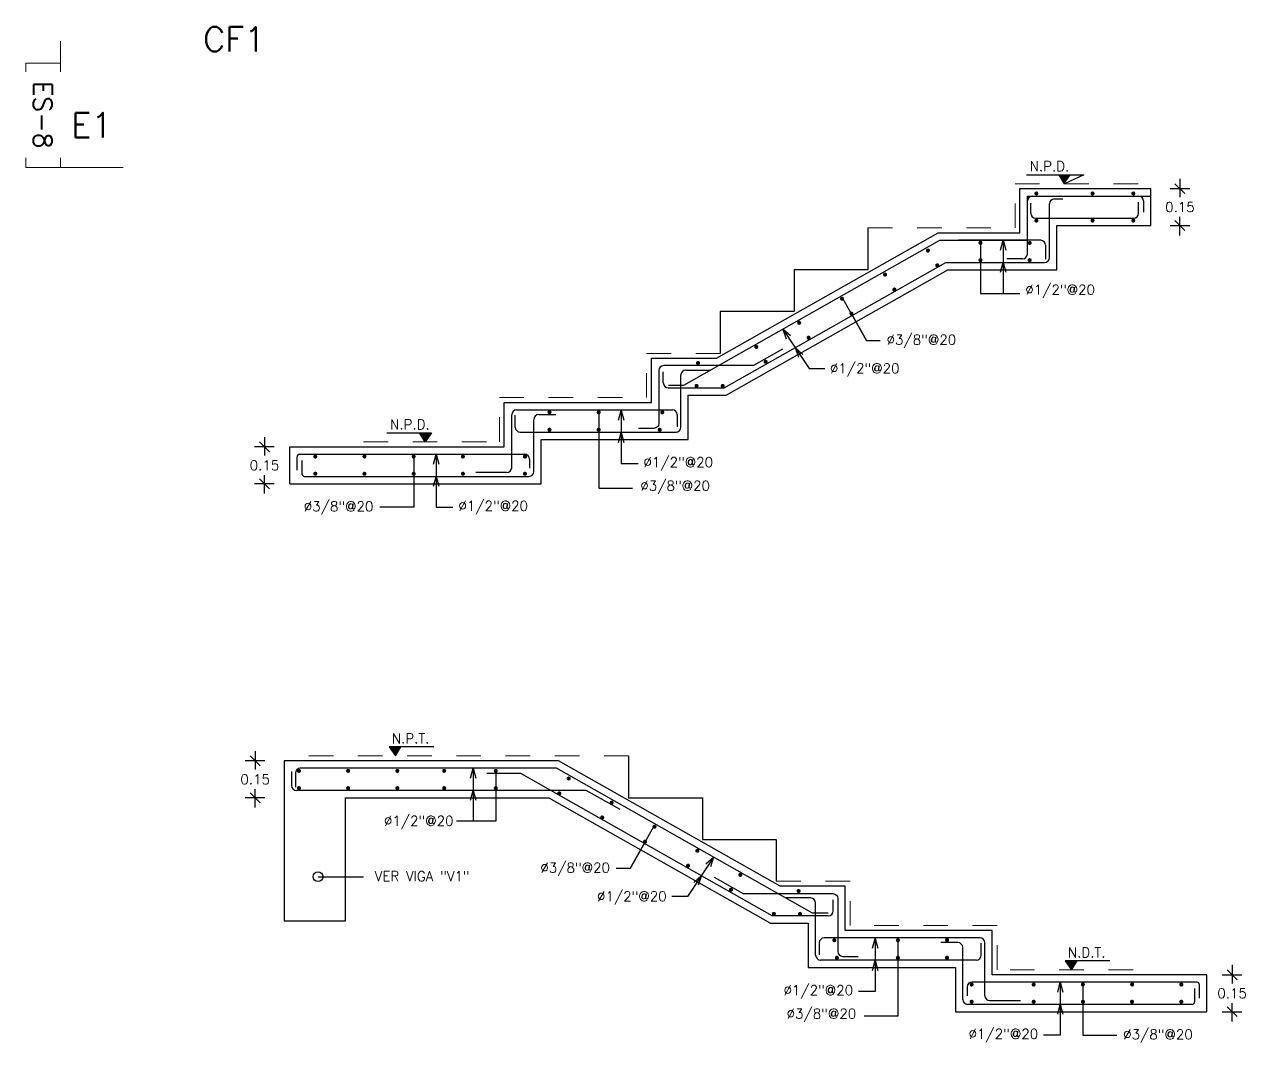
# Model space of a CAD drawing. Header units: metres. Extents: x -44 to 358, y -286 to 66.
# Drawn here: x 116.482 to 121.445, y 25.61 to 29.749 of the extents above; entities that cross this region are included whole.
import ezdxf

# ---------------------------------------------------------------- set-up
doc = ezdxf.new("R2010")
doc.units = ezdxf.units.M
doc.header["$LTSCALE"] = 0.3
doc.header["$PDMODE"] = 3
doc.linetypes.add('CONTINUA', pattern=[0])
doc.linetypes.add('HIDDEN', pattern=[9.525, 6.35, -3.175])
for name, color, linetype in [('ACERO', 5, 'Continuous'), ('BP', 3, 'Continuous'), ('DIMTEXTO', 4, 'Continuous'), ('Escalera', 2, 'Continuous')]:
    doc.layers.add(name, color=color, linetype=linetype)
for name, color, linetype, lineweight in [('BP-SOTANO', 3, 'Continuous', 0), ('DETALLES', 7, 'Continuous', 20), ('piso', 251, 'Continuous', 18), ('VIGAS', 1, 'HIDDEN', 15)]:
    doc.layers.add(name, color=color, linetype=linetype, lineweight=lineweight)
doc.styles.add('SIMPLEX', font='simplex_.ttf', dxfattribs={"height": 0.2})
doc.styles.add('SMPLEX', font='simplex.shx')
doc.dimstyles.new('D-20', dxfattribs={"dimscale": 0.2, "dimtxt": 0.2, "dimasz": 0.2, "dimexe": 0.18, "dimexo": 0.2, "dimgap": 0.1, "dimtad": 0, "dimtih": 1, "dimtoh": 1, "dimzin": 0, "dimdsep": 46, "dimtxsty": 'SMPLEX', "dimblk": 'OBLIQUE', "dimcen": 0.09, "dimdle": 0.2, "dimclrd": 4, "dimclre": 4, "dimclrt": 4, "dimadec": 0, "dimazin": 0, "dimtfac": 1, "dimtofl": 0, "dimtmove": 0, "dimatfit": 3, "dimldrblk": 'OPEN30', "dimfxl": 0.5, "dimfxlon": 1, "dimtolj": 1, "dimtzin": 0, "dimarcsym": 0})
doc.dimstyles.new('DIM-20', dxfattribs={"dimscale": 0.2, "dimtxt": 0.2, "dimasz": 0.2, "dimexe": 0.2, "dimexo": 0.2, "dimgap": 0.1, "dimtad": 0, "dimtih": 1, "dimtoh": 1, "dimzin": 0, "dimdsep": 46, "dimtxsty": 'SMPLEX', "dimblk1": 'OBLIQUE', "dimblk2": 'OBLIQUE', "dimsah": 1, "dimcen": 0.2, "dimdle": 0.2, "dimclrd": 4, "dimclre": 4, "dimclrt": 4, "dimadec": 0, "dimazin": 0, "dimtfac": 1, "dimtmove": 1, "dimatfit": 3, "dimldrblk": 'OPEN30', "dimfxl": 0.2, "dimfxlon": 1, "dimtolj": 1, "dimtzin": 0, "dimarcsym": 0})

# ---------------------------------------------------------------- blocks, each defined once
blk = doc.blocks.new('_OBLIQUE')
at = {"color": 0, "linetype": 'ByBlock'}
blk.add_line((-0.5, -0.5), (0.5, 0.5), dxfattribs=at)
blk = doc.blocks.new('_Open30')
at = {"color": 0, "lineweight": -2}
for p, q in [((-1, 0.27), (0, 0)), ((0, 0), (-1, -0.27)), ((0, 0), (-1, 0))]:
    blk.add_line(p, q, dxfattribs=at)
blk = doc.blocks.new('*D751')
at = {"layer": 'DEFPOINTS', "color": 0, "transparency": 16777216}
for p in [(117.4576, 28.0315), (117.5599, 28.0315), (117.5599, 27.8815)]:
    blk.add_point(p, dxfattribs=at)
at = {"layer": 'DIMTEXTO', "color": 4, "lineweight": -2, "transparency": 16777216}
for p, q in [((117.4576, 28.0715), (117.4576, 27.9965)), ((117.4976, 28.0315), (117.4176, 28.0315)), ((117.4576, 27.8415), (117.4576, 27.9165)), ((117.4976, 27.8815), (117.4176, 27.8815))]:
    blk.add_line(p, q, dxfattribs=at)
at = {"layer": 'DIMTEXTO', "color": 4, "lineweight": -2, "transparency": 16777216, "xscale": 0.04000000000000001, "yscale": 0.04000000000000001, "zscale": 0.04000000000000001}
for p, rotation in [((117.4576, 28.0315), 90), ((117.4576, 27.8815), 270)]:
    blk.add_blockref('_OBLIQUE', p, dxfattribs=dict(at, rotation=rotation))
at = {"layer": 'DIMTEXTO', "color": 4, "transparency": 16777216, "insert": (117.4576, 27.9565), "char_height": 0.04, "attachment_point": 5, "style": 'SMPLEX'}
blk.add_mtext('\\A1;0.15', dxfattribs=at)
blk = doc.blocks.new('*D752')
at = {"layer": 'DEFPOINTS', "color": 0, "transparency": 16777216}
for p in [(121.0599, 29.0811), (121.0599, 28.9311), (121.1777, 28.9311)]:
    blk.add_point(p, dxfattribs=at)
at = {"layer": 'DIMTEXTO', "color": 4, "lineweight": -2, "transparency": 16777216}
for p, q in [((121.1377, 29.0811), (121.2177, 29.0811)), ((121.1777, 29.1211), (121.1777, 29.0461)), ((121.1777, 28.8911), (121.1777, 28.9661)), ((121.1377, 28.9311), (121.2177, 28.9311))]:
    blk.add_line(p, q, dxfattribs=at)
at = {"layer": 'DIMTEXTO', "color": 4, "lineweight": -2, "transparency": 16777216, "xscale": 0.04000000000000001, "yscale": 0.04000000000000001, "zscale": 0.04000000000000001}
for p, rotation in [((121.1777, 29.0811), 90), ((121.1777, 28.9311), 270)]:
    blk.add_blockref('_OBLIQUE', p, dxfattribs=dict(at, rotation=rotation))
at = {"layer": 'DIMTEXTO', "color": 4, "transparency": 16777216, "insert": (121.1777, 29.0061), "char_height": 0.04, "attachment_point": 5, "style": 'SMPLEX'}
blk.add_mtext('\\A1;0.15', dxfattribs=at)
blk = doc.blocks.new('*U753')
at = {"layer": 'ACERO', "const_width": 0.00825}
blk.add_lwpolyline([(-0.004125, 0, -1), (0.004125, 0, -1)], format="xyb", close=True, dxfattribs=at)
blk = doc.blocks.new('*U754')
at = {"layer": 'VIGAS', "color": 0, "linetype": 'ByBlock', "lineweight": -2, "transparency": 16777216}
for p in [(0, 0), (0.2, 0), (0.4, 0), (0.6, 0), (0.8, 0), (1, 0)]:
    blk.add_blockref('*U753', p, dxfattribs=at)
blk = doc.blocks.new('*U755')
at = {"layer": 'ACERO', "const_width": 0.00825}
blk.add_lwpolyline([(-0.004125, 0, -1), (0.004125, 0, -1)], format="xyb", close=True, dxfattribs=at)
blk = doc.blocks.new('*U756')
at = {"layer": 'VIGAS', "color": 0, "linetype": 'ByBlock', "lineweight": -2, "transparency": 16777216}
for p in [(0, 0), (0.2, 0), (0.4, 0), (0.6, 0), (0.8, 0)]:
    blk.add_blockref('*U755', p, dxfattribs=at)
blk = doc.blocks.new('*D761')
at = {"layer": 'DEFPOINTS', "color": 0, "transparency": 16777216}
for p in [(121.2874, 25.8856), (121.3897, 25.8856), (121.2874, 25.7356)]:
    blk.add_point(p, dxfattribs=at)
at = {"layer": 'DIMTEXTO', "color": 4, "lineweight": -2, "transparency": 16777216}
for p, q in [((121.3897, 25.9256), (121.3897, 25.8506)), ((121.3497, 25.8856), (121.4297, 25.8856)), ((121.3897, 25.6956), (121.3897, 25.7706)), ((121.3497, 25.7356), (121.4297, 25.7356))]:
    blk.add_line(p, q, dxfattribs=at)
at = {"layer": 'DIMTEXTO', "color": 4, "lineweight": -2, "transparency": 16777216, "xscale": 0.04000000000000001, "yscale": 0.04000000000000001, "zscale": 0.04000000000000001}
for p, rotation in [((121.3897, 25.8856), 90), ((121.3897, 25.7356), 270)]:
    blk.add_blockref('_OBLIQUE', p, dxfattribs=dict(at, rotation=rotation))
at = {"layer": 'DIMTEXTO', "color": 4, "transparency": 16777216, "insert": (121.3897, 25.8106), "char_height": 0.04, "attachment_point": 5, "style": 'SMPLEX'}
blk.add_mtext('\\A1;0.15', dxfattribs=at)
blk = doc.blocks.new('*D762')
at = {"layer": 'DEFPOINTS', "color": 0, "transparency": 16777216}
for p in [(117.5374, 26.7551), (117.4196, 26.6051), (117.5374, 26.6051)]:
    blk.add_point(p, dxfattribs=at)
at = {"layer": 'DIMTEXTO', "color": 4, "lineweight": -2, "transparency": 16777216}
for p, q in [((117.4596, 26.7551), (117.3796, 26.7551)), ((117.4196, 26.7951), (117.4196, 26.7201)), ((117.4596, 26.6051), (117.3796, 26.6051)), ((117.4196, 26.5651), (117.4196, 26.6401))]:
    blk.add_line(p, q, dxfattribs=at)
at = {"layer": 'DIMTEXTO', "color": 4, "lineweight": -2, "transparency": 16777216, "xscale": 0.04000000000000001, "yscale": 0.04000000000000001, "zscale": 0.04000000000000001}
for p, rotation in [((117.4196, 26.7551), 90), ((117.4196, 26.6051), 270)]:
    blk.add_blockref('_OBLIQUE', p, dxfattribs=dict(at, rotation=rotation))
at = {"layer": 'DIMTEXTO', "color": 4, "transparency": 16777216, "insert": (117.4196, 26.6801), "char_height": 0.04, "attachment_point": 5, "style": 'SMPLEX'}
blk.add_mtext('\\A1;0.15', dxfattribs=at)
blk = doc.blocks.new('*U757')
at = {"layer": 'ACERO', "const_width": 0.00825}
blk.add_lwpolyline([(-0.004125, 0, -1), (0.004125, 0, -1)], format="xyb", close=True, dxfattribs=at)
blk = doc.blocks.new('*U758')
at = {"layer": 'VIGAS', "color": 0, "linetype": 'ByBlock', "lineweight": -2, "transparency": 16777216}
for p in [(0, 0), (0.2, 0), (0.4, 0), (0.6, 0), (0.8, 0), (1, 0)]:
    blk.add_blockref('*U757', p, dxfattribs=at)
blk = doc.blocks.new('*U759')
at = {"layer": 'ACERO', "const_width": 0.00825}
blk.add_lwpolyline([(-0.004125, 0, -1), (0.004125, 0, -1)], format="xyb", close=True, dxfattribs=at)
blk = doc.blocks.new('*U760')
at = {"layer": 'VIGAS', "color": 0, "linetype": 'ByBlock', "lineweight": -2, "transparency": 16777216}
for p in [(0, 0), (0.2, 0), (0.4, 0), (0.6, 0), (0.8, 0)]:
    blk.add_blockref('*U759', p, dxfattribs=at)
blk = doc.blocks.new('A$C64151F5E')
at = {"layer": 'DETALLES', "color": 6, "linetype": 'Continuous'}
blk.add_line((0, 0), (0, 0.2552), dxfattribs=at)
at = {"layer": 'DETALLES', "color": 5, "linetype": 'Continuous'}
blk.add_line((-0.4244, 0), (-0.5139, 0), dxfattribs=at)
at = {"layer": 'DETALLES', "color": 8, "linetype": 'Continuous'}
blk.add_lwpolyline([(0, -0.14), (-0.4244, -0.14), (-0.4244, 0), (0, 0)], close=True, dxfattribs=at)

msp = doc.modelspace()

# ---------------------------------------------------------------- hatches: boundary and pattern name
at = {"layer": 'DIMTEXTO', "linetype": 'Continuous', "ltscale": 0.1}
for points in [[(120.6866632, 29.1378357), (120.73513, 29.1378357), (120.7090632, 29.1010761)], [(118.0875152, 28.0883055), (118.135982, 28.0883055), (118.1099152, 28.0515459)], [(118.0123395, 26.8118688), (117.9638726, 26.8118688), (117.9899395, 26.7751091)], [(120.7598129, 25.9423386), (120.7113461, 25.9423386), (120.7374129, 25.9055789)]]:
    msp.add_hatch(color=4, dxfattribs=at).paths.add_polyline_path(points)

# ---------------------------------------------------------------- linework, layer by layer
at = {"linetype": 'CONTINUA'}
for p, q in [((121.059915, 28.9310761), (121.059915, 29.0810761)), ((117.5599296, 27.8815459), (117.5599296, 28.0315459)), ((121.2873984, 25.7355789), (121.2873984, 25.8855789))]:
    msp.add_line(p, q, dxfattribs=at)
at = {"layer": 'ACERO'}
for p, q in [((120.5577415, 28.8150629), (120.5577415, 29.0310761)), ((120.5777415, 29.0510761), (121.009915, 29.0510761)), ((120.6677415, 29.0391448), (120.7021295, 29.0391448)), ((121.029915, 29.0310761), (121.029915, 28.9860761)), ((120.5713956, 28.9810761), (120.5713956, 29.0222303)), ((120.6477415, 28.8010761), (120.6477415, 29.0191448)), ((121.009915, 28.9810761), (121.009915, 29.0260761)), ((120.5913956, 28.9610761), (120.989915, 28.9610761)), ((120.6321067, 28.8510761), (120.6321067, 28.7944477)), ((120.5377415, 28.7950629), (120.4740131, 28.7950629)), ((120.2776891, 28.7810761), (120.6277415, 28.7810761)), ((119.0784074, 28.2915459), (119.0784074, 28.3368271)), ((119.1699152, 28.3438099), (119.2709443, 28.3438099)), ((119.1499152, 28.1115459), (119.1499152, 28.3238099)), ((119.0984074, 28.2715459), (119.3259855, 28.2715459)), ((118.4620889, 27.9466883), (118.4620889, 28.1615459)), ((118.4766342, 28.1115459), (118.4766342, 28.160812)), ((118.4820889, 28.1815459), (119.1152296, 28.1815459)), ((118.5520889, 27.9315459), (118.5520889, 28.1425703)), ((118.5720889, 28.1625703), (118.6413301, 28.1625703)), ((119.1352296, 28.1615459), (119.1352296, 28.1129891)), ((118.4966342, 28.0915459), (119.1299152, 28.0915459)), ((117.5899296, 27.9365459), (117.5899296, 27.9915459)), ((117.5999296, 28.0015459), (118.5147611, 28.0015459)), ((117.6099296, 27.9765459), (117.6099296, 27.9215459)), ((118.5347611, 27.9815459), (118.5347611, 27.9454785)), ((117.6199296, 27.9115459), (118.5320889, 27.9115459)), ((118.4420889, 27.9266883), (118.3168881, 27.9266883)), ((117.567413, 26.7117375), (117.567413, 26.6551091)), ((117.5830478, 26.7051091), (117.5830478, 26.6484808)), ((119.6774129, 26.1978429), (119.5763838, 26.1978429)), ((119.6974129, 25.9655789), (119.6974129, 26.1778429)), ((119.7689207, 26.1455789), (119.7689207, 26.1908602)), ((119.7489207, 26.1255789), (119.5213426, 26.1255789)), ((119.7120984, 26.0155789), (119.7120984, 25.9670222)), ((120.3652392, 26.0355789), (119.7320984, 26.0355789)), ((120.2752392, 26.0166034), (120.2059979, 26.0166034)), ((120.3706939, 25.9655789), (120.3706939, 26.0148451)), ((120.3852392, 25.8007214), (120.3852392, 26.0155789)), ((120.2952392, 25.7855789), (120.2952392, 25.9966034)), ((120.3506939, 25.9455789), (119.7174129, 25.9455789)), ((121.2473984, 25.8555789), (120.332567, 25.8555789)), ((120.312567, 25.8355789), (120.312567, 25.7995116)), ((121.2373984, 25.8305789), (121.2373984, 25.7755789)), ((121.2573984, 25.7905789), (121.2573984, 25.8455789)), ((121.2273984, 25.7655789), (120.3152392, 25.7655789)), ((120.4052392, 25.7807214), (120.5304399, 25.7807214))]:
    msp.add_line(p, q, dxfattribs=at)
for points in [[(119.0990932, 28.282227), (119.1621182, 28.282227), (120.2027015, 28.8710761), (120.5577415, 28.8710761), (120.5577415, 29.0510761), (121.059915, 29.0510761)], [(120.6121067, 28.8710761), (120.2776891, 28.8710761)], [(119.3259855, 28.2715459), (120.2264006, 28.7810761), (120.6277415, 28.7810761)], [(119.7482348, 26.13626), (119.6852099, 26.13626), (118.6446265, 26.7251091), (117.6030478, 26.7251091)], [(119.5213426, 26.1255789), (118.4998319, 26.7036351), (118.3613965, 26.7036351)], [(118.9024197, 26.557182), (118.7647109, 26.6351091), (117.587413, 26.6351091)]]:
    msp.add_lwpolyline(points, dxfattribs=at)
at = {"layer": 'ACERO', "const_width": 0.00825}
for points in [[(120.5902292, 29.0612904, -1), (120.5984792, 29.0612904, -1)], [(120.8185032, 29.0612904, -1), (120.8267532, 29.0612904, -1)], [(120.9843536, 29.0612904, -1), (120.9926036, 29.0612904, -1)], [(120.5902292, 28.9511538, -1), (120.5984792, 28.9511538, -1)], [(120.8185032, 28.9511538, -1), (120.8267532, 28.9511538, -1)], [(120.9843536, 28.9511538, -1), (120.9926036, 28.9511538, -1)], [(120.363009, 28.8605106, -1), (120.371259, 28.8605106, -1)], [(120.563009, 28.8605106, -1), (120.571259, 28.8605106, -1)], [(120.363009, 28.7903083, -1), (120.371259, 28.7903083, -1)], [(120.563009, 28.7903083, -1), (120.571259, 28.7903083, -1)], [(119.2152351, 28.3721562, -1), (119.2234851, 28.3721562, -1)], [(119.2091997, 28.2792946, -1), (119.2174497, 28.2792946, -1)], [(118.6117137, 28.1727155, -1), (118.6199637, 28.1727155, -1)], [(118.8117137, 28.171945, -1), (118.8199637, 28.171945, -1)], [(119.069869, 28.171945, -1), (119.078119, 28.171945, -1)], [(118.6117137, 28.1009269, -1), (118.6199637, 28.1009269, -1)], [(118.8117137, 28.1009269, -1), (118.8199637, 28.1009269, -1)], [(119.0595924, 28.1009269, -1), (119.0678424, 28.1009269, -1)], [(117.6597775, 27.992067, -1), (117.6680275, 27.992067, -1)], [(117.8597775, 27.992067, -1), (117.8680275, 27.992067, -1)], [(118.0597775, 27.992067, -1), (118.0680275, 27.992067, -1)], [(118.2597775, 27.992067, -1), (118.2680275, 27.992067, -1)], [(118.5119512, 27.992067, -1), (118.5202012, 27.992067, -1)], [(117.6597775, 27.9221848, -1), (117.6680275, 27.9221848, -1)], [(117.8597775, 27.9221848, -1), (117.8680275, 27.9221848, -1)], [(118.0597775, 27.9221848, -1), (118.0680275, 27.9221848, -1)], [(118.2597775, 27.9221848, -1), (118.2680275, 27.9221848, -1)], [(118.5119512, 27.9221848, -1), (118.5202012, 27.9221848, -1)], [(117.6017426, 26.7145437, 1), (117.5934926, 26.7145437, 1)], [(117.8017426, 26.7145437, 1), (117.7934926, 26.7145437, 1)], [(118.0017426, 26.7145437, 1), (117.9934926, 26.7145437, 1)], [(118.1920296, 26.7145437, 1), (118.1837796, 26.7145437, 1)], [(118.4017426, 26.7145437, 1), (118.3934926, 26.7145437, 1)], [(117.6017426, 26.6443414, 1), (117.5934926, 26.6443414, 1)], [(117.8017426, 26.6443414, 1), (117.7934926, 26.6443414, 1)], [(118.0017426, 26.6443414, 1), (117.9934926, 26.6443414, 1)], [(118.1920296, 26.6443414, 1), (118.1837796, 26.6443414, 1)], [(118.4017426, 26.6443414, 1), (118.3934926, 26.6443414, 1)], [(119.6320929, 26.2261892, 1), (119.6238429, 26.2261892, 1)], [(119.6381284, 26.1333277, 1), (119.6298784, 26.1333277, 1)], [(119.7774591, 26.025978, 1), (119.7692091, 26.025978, 1)], [(120.0356144, 26.025978, 1), (120.0273644, 26.025978, 1)], [(120.2356144, 26.0267486, 1), (120.2273644, 26.0267486, 1)], [(119.7877357, 25.9549599, 1), (119.7794857, 25.9549599, 1)], [(120.0356144, 25.9549599, 1), (120.0273644, 25.9549599, 1)], [(120.2356144, 25.9549599, 1), (120.2273644, 25.9549599, 1)], [(120.3353769, 25.8461001, 1), (120.3271269, 25.8461001, 1)], [(120.5875506, 25.8461001, 1), (120.5793006, 25.8461001, 1)], [(120.7875506, 25.8461001, 1), (120.7793006, 25.8461001, 1)], [(120.9875506, 25.8461001, 1), (120.9793006, 25.8461001, 1)], [(121.1875506, 25.8461001, 1), (121.1793006, 25.8461001, 1)], [(120.3353769, 25.7762179, 1), (120.3271269, 25.7762179, 1)], [(120.5875506, 25.7762179, 1), (120.5793006, 25.7762179, 1)], [(120.7875506, 25.7762179, 1), (120.7793006, 25.7762179, 1)], [(120.9875506, 25.7762179, 1), (120.9793006, 25.7762179, 1)], [(121.1875506, 25.7762179, 1), (121.1793006, 25.7762179, 1)]]:
    msp.add_lwpolyline(points, format="xyb", close=True, dxfattribs=at)
at = {"layer": 'ACERO'}
for points in [[(119.5629893, 28.4284426), (119.4447729, 28.3615459), (119.0799152, 28.3615459, 0.414213562), (119.0599152, 28.3415459), (119.0599152, 28.1266207, -0.414213562), (119.0399152, 28.1066207), (118.977805, 28.1066207)], [(119.2843388, 26.2824757), (119.4025552, 26.2155789), (119.7674129, 26.2155789, -0.414213562), (119.7874129, 26.1955789), (119.7874129, 25.9806538, 0.414213562), (119.8074129, 25.9606538), (119.8695231, 25.9606538)]]:
    msp.add_lwpolyline(points, format="xyb", dxfattribs=at)
for centre, radius, start, end in [((120.5777415, 29.0310761), 0.02, 90, 180), ((120.6677415, 29.0191448), 0.02, 90, 180), ((121.009915, 29.0310761), 0.02, 0, 90), ((120.5913956, 28.9810761), 0.02, 180, 270), ((120.989915, 28.9810761), 0.02, 270, 0), ((120.6121067, 28.8510761), 0.02, 0, 90), ((120.5377415, 28.8150629), 0.02, 270, 0), ((120.6277415, 28.8010761), 0.02, 270, 0), ((119.1699152, 28.3238099), 0.02, 90, 180), ((119.0984074, 28.2915459), 0.02, 180, 270), ((118.4820889, 28.1615459), 0.02, 90, 180), ((118.5720889, 28.1425703), 0.02, 90, 180), ((119.1152296, 28.1615459), 0.02, 0, 90), ((118.4966342, 28.1115459), 0.02, 180, 270), ((119.1299152, 28.1115459), 0.02, 270, 0), ((117.5999296, 27.9915459), 0.01, 90, 180), ((118.5147611, 27.9815459), 0.02, 0, 90), ((118.4420889, 27.9466883), 0.02, 270, 0), ((117.6199296, 27.9215459), 0.01, 180, 270), ((118.5320889, 27.9315459), 0.02, 270, 0), ((117.6030478, 26.7051091), 0.02, 90, 180), ((117.587413, 26.6551091), 0.02, 180, 270), ((119.6774129, 26.1778429), 0.02, 0, 90), ((119.7489207, 26.1455789), 0.02, 270, 0), ((119.7320984, 26.0155789), 0.02, 90, 180), ((120.2752392, 25.9966034), 0.02, 0, 90), ((120.3652392, 26.0155789), 0.02, 0, 90), ((119.7174129, 25.9655789), 0.02, 180, 270), ((120.3506939, 25.9655789), 0.02, 270, 0), ((120.332567, 25.8355789), 0.02, 90, 180), ((121.2473984, 25.8455789), 0.01, 360, 90), ((120.3152392, 25.7855789), 0.02, 180, 270), ((120.4052392, 25.8007214), 0.02, 180, 270), ((121.2273984, 25.7755789), 0.01, 270, 0)]:
    msp.add_arc(centre, radius, start, end, dxfattribs=at)
at = {"layer": 'BP', "linetype": 'CONTINUA'}
for points in [[(117.5599296, 28.0315459), (118.4320889, 28.0315459), (118.4320889, 28.2115459), (119.0299152, 28.2115459), (119.0299152, 28.3915459), (119.2943867, 28.3915459), (120.1948018, 28.9010761), (120.5277415, 28.9010761), (120.5277415, 29.0810761), (121.059915, 29.0810761)], [(117.5599296, 27.8815459), (118.5820889, 27.8815459), (118.5820889, 28.0615459), (119.1799152, 28.0615459), (119.1799152, 28.2415459), (119.3338852, 28.2415459), (120.2343003, 28.7510761), (120.6777415, 28.7510761), (120.6777415, 28.9310761), (121.059915, 28.9310761)], [(121.2873984, 25.8855789), (120.4152392, 25.8855789), (120.4152392, 26.0655789), (119.8174129, 26.0655789), (119.8174129, 26.2455789), (119.5529413, 26.2455789), (118.6525262, 26.7551091), (117.537413, 26.7551091)], [(117.537413, 26.7551091), (117.537413, 26.1051091), (117.787413, 26.1051091), (117.787413, 26.6051091)], [(117.787413, 26.6051091), (118.6130278, 26.6051091), (119.5134429, 26.0955789), (119.6674129, 26.0955789), (119.6674129, 25.9155789), (120.2652392, 25.9155789), (120.2652392, 25.7355789), (121.2873984, 25.7355789)]]:
    msp.add_lwpolyline(points, dxfattribs=at)
at = {"layer": 'DIMTEXTO'}
for p, q in [((119.9034187, 28.4642854), (119.80748, 28.6342549)), ((118.9439094, 26.3183184), (119.0398481, 26.4882879))]:
    msp.add_line(p, q, dxfattribs=at)
at = {"layer": 'DIMTEXTO', "color": 4, "linetype": 'Continuous', "ltscale": 0.1}
for points in [[(120.5537577, 29.1378357), (120.787356, 29.1378357), (120.7090632, 29.1010761), (120.6866632, 29.1378357)], [(117.9546097, 28.0883055), (118.135982, 28.0883055), (118.1099152, 28.0515459), (118.0875152, 28.0883055)], [(118.145245, 26.8118688), (117.9637919, 26.8118688), (117.9899395, 26.7751091), (118.0123395, 26.8118688)], [(120.8927184, 25.9423386), (120.7113461, 25.9423386), (120.7374129, 25.9055789), (120.7598129, 25.9423386)]]:
    msp.add_lwpolyline(points, dxfattribs=at)
at = {"layer": 'DIMTEXTO', "ltscale": 0.02}
for points in [[(120.367134, 28.8710761), (120.367134, 28.6554548), (120.504582, 28.6554548)], [(118.8159493, 28.1793389), (118.8159493, 27.8630915), (118.9533973, 27.8630915)], [(118.0639025, 28.0015459), (118.0639025, 27.7859246), (117.9264545, 27.7859246)], [(118.3976176, 26.7186687), (118.3976176, 26.5094878), (118.2601697, 26.5094878)], [(120.0313787, 26.0333719), (120.0313787, 25.7171245), (119.8939308, 25.7171245)], [(120.7834256, 25.8555789), (120.7834256, 25.6399576), (120.9208736, 25.6399576)]]:
    msp.add_lwpolyline(points, dxfattribs=at)
at = {"layer": 'DIMTEXTO'}
for points in [[(119.8443496, 28.5691908), (119.9034187, 28.4642854), (119.9602725, 28.4642854)], [(119.0029784, 26.4232238), (118.9439094, 26.3183184), (118.8870555, 26.3183184)]]:
    msp.add_lwpolyline(points, dxfattribs=at)
at = {"layer": 'DIMTEXTO', "extrusion": (0, 0, -1)}
for points in [[(-119.5857624, 28.4779219), (-119.6705024, 28.3496889), (-119.7340976, 28.3496889)], [(-119.2615656, 26.3319549), (-119.1768257, 26.203722), (-119.1132305, 26.203722)]]:
    msp.add_lwpolyline(points, dxfattribs=at)
at = {"layer": 'Escalera', "color": 8, "ltscale": 0.0015}
for points in [[(119.9099152, 28.9210761), (119.9099152, 28.9210761), (119.9099152, 28.7510761), (119.6099152, 28.7510761), (119.6099152, 28.5810761), (119.3099152, 28.5810761), (119.3099152, 28.4115459)], [(118.9374129, 26.7751091), (118.9374129, 26.7751091), (118.9374129, 26.6051091), (119.2374129, 26.6051091), (119.2374129, 26.4351091), (119.5374129, 26.4351091), (119.5374129, 26.2655789)]]:
    msp.add_lwpolyline(points, dxfattribs=at)
at = {"layer": 'piso', "linetype": 'HIDDEN', "lineweight": 0, "ltscale": 0.0005}
for points in [[(119.9099152, 28.9210761), (120.5077415, 28.9210761), (120.5077415, 29.1010761), (121.059915, 29.1010761)], [(117.8599152, 28.0515459), (118.4120889, 28.0515459), (118.4120889, 28.2315459), (119.0099152, 28.2315459), (119.0099152, 28.4115459), (119.3099152, 28.4115459)], [(118.9374129, 26.7751091), (117.537413, 26.7751091)], [(120.9874129, 25.9055789), (120.4352392, 25.9055789), (120.4352392, 26.0855789), (119.8374129, 26.0855789), (119.8374129, 26.2655789), (119.5374129, 26.2655789)]]:
    msp.add_lwpolyline(points, dxfattribs=at)

# ---------------------------------------------------------------- block references
at = {"layer": 'BP-SOTANO', "rotation": 270}
msp.add_blockref('A$C64151F5E', (116.6283154, 29.1667629), dxfattribs=at)
at = {"layer": 'DIMTEXTO', "extrusion": (0, 0, -1), "yscale": 0.04000000000006976, "zscale": 0.04000000000006976}
for p, xscale, rotation in [((-119.5644869, 28.5099214), 0.04000000000006976, 56.54215049992392), ((-119.6143187, 28.4347089), 0.04000000000006976, 56.54215049992392), ((-119.2828411, 26.3639545), -0.04000000000006976, 303.4578495000761), ((-119.2330093, 26.288742), -0.04000000000006976, 303.4578495000761)]:
    msp.add_blockref('_Open30', p, dxfattribs=dict(at, xscale=xscale, rotation=rotation))
at = {"layer": 'VIGAS', "rotation": 29.3201150438253}
for name, p in [('*U756', (119.4561078, 28.4377229)), ('*U754', (119.319757, 28.2792946))]:
    msp.add_blockref(name, p, dxfattribs=at)
at = {"layer": 'VIGAS', "xscale": -1, "rotation": 330.6798849561747}
for name, p in [('*U760', (119.3912202, 26.291756)), ('*U758', (119.5275711, 26.1333277))]:
    msp.add_blockref(name, p, dxfattribs=at)

# ---------------------------------------------------------------- texts
at = {"layer": 'DIMTEXTO', "color": 4, "insert": (117.3345513, 29.6885248), "char_height": 0.1, "attachment_point": 5, "rotation": 0, "style": 'SMPLEX', "bg_fill": 3, "box_fill_scale": 1.1, "bg_fill_color": 256, "bg_fill_true_color": 13158600, "bg_fill_transparency": 0}
msp.add_mtext('\\A1;CF1', dxfattribs=at)
at = {"layer": 'DIMTEXTO', "color": 4, "linetype": 'Continuous', "ltscale": 0.1, "char_height": 0.04, "attachment_point": 5, "style": 'SMPLEX'}
for s, insert in [('N.P.D.', (120.6476646, 29.1721097)), ('%%C1/2"@20', (120.6910346, 28.6636586)), ('%%C3/8"@20', (120.127126, 28.4603282)), ('%%C1/2"@20', (119.8968183, 28.3439264)), ('N.P.D.', (118.0485166, 28.1225795)), ('%%C1/2"@20', (119.1390792, 27.9626097)), ('%%C3/8"@20', (119.126496, 27.8669097)), ('%%C3/8"@20', (117.7588125, 27.7828031)), ('%%C1/2"@20', (118.3870323, 27.7848167)), ('N.P.T.', (118.051338, 26.8461428)), ('%%C1/2"@20', (118.0843967, 26.5048618)), ('VER VIGA "V1"', (118.0986309, 26.2863698)), ('%%C3/8"@20', (118.720202, 26.3143612)), ('%%C1/2"@20', (118.9505098, 26.1979595)), ('N.D.T.', (120.7988114, 25.9766126)), ('%%C1/2"@20', (119.7082489, 25.8166428)), ('%%C3/8"@20', (119.720832, 25.7209428)), ('%%C1/2"@20', (120.4602958, 25.6388498)), ('%%C3/8"@20', (121.0885156, 25.6368361))]:
    msp.add_mtext(s, dxfattribs=dict(at, insert=insert))

# ---------------------------------------------------------------- dimensions: what is measured, and where the dimension line sits
at = {"layer": 'DIMTEXTO'}
for p1, p2, distance, picture, middle in [((121.059915, 29.0810761), (121.059915, 28.9310761), 0.1178198, '*D752', (121.1777348, 29.0060761)), ((117.5599296, 27.8815459), (117.5599296, 28.0315459), 0.1022955, '*D751', (117.4576341, 27.9565459)), ((117.537413, 26.7551091), (117.537413, 26.6051091), -0.1178198, '*D762', (117.4195932, 26.6801091)), ((121.2873984, 25.7355789), (121.2873984, 25.8855789), -0.1022955, '*D761', (121.389694, 25.8105789))]:
    dim = msp.add_aligned_dim(p1=p1, p2=p2, distance=distance, dimstyle='DIM-20', dxfattribs=at)
    dim.commit()
    dim.dimension.update_dxf_attribs({"geometry": picture, "text_midpoint": middle})

# ---------------------------------------------------------------- leaders
at = {"linetype": 'CONTINUA'}
msp.add_leader([(117.6753851, 26.2845321), (117.8396249, 26.2845321), (117.8605788, 26.2845321)], dimstyle='DIM-20', override={"dimldrblk": 'DotBlank'}, dxfattribs=at)
at = {"layer": 'DIMTEXTO', "color": 4, "linetype": 'Continuous', "ltscale": 0.1}
for points in [[(120.4588312, 28.8710761), (120.4588312, 28.6554548), (120.5268492, 28.6554548)], [(120.4588312, 28.7810761), (120.4588312, 28.6554548), (120.5268492, 28.6554548)], [(118.9076465, 28.1793389), (118.9076465, 27.9637176), (118.9756645, 27.9637176)], [(118.9076465, 28.0893389), (118.9076465, 27.9637176), (118.9756645, 27.9637176)], [(118.1555997, 28.0015459), (118.1555997, 27.7859246), (118.2236177, 27.7859246)], [(118.1555997, 27.9115459), (118.1555997, 27.7859246), (118.2236177, 27.7859246)], [(118.3059205, 26.7251091), (118.3059205, 26.5094878), (118.2379024, 26.5094878)], [(118.3059205, 26.6351091), (118.3059205, 26.5094878), (118.2379024, 26.5094878)], [(119.9396815, 26.0333719), (119.9396815, 25.8177506), (119.8716635, 25.8177506)], [(119.9396815, 25.9433719), (119.9396815, 25.8177506), (119.8716635, 25.8177506)], [(120.6917284, 25.8555789), (120.6917284, 25.6399576), (120.6237104, 25.6399576)], [(120.6917284, 25.7655789), (120.6917284, 25.6399576), (120.6237104, 25.6399576)]]:
    msp.add_leader(points, dimstyle='D-20', dxfattribs=at)

# ---------------------------------------------------------------- next in the draw order: texts
at = {"layer": 'DIMTEXTO', "color": 4, "lineweight": 0, "insert": (116.6721619, 29.339485), "char_height": 0.1, "attachment_point": 4, "style": 'SIMPLEX', "bg_fill": 2}
msp.add_mtext('\\A1;E1', dxfattribs=at)

# ---------------------------------------------------------------- next in the draw order: texts
at = {"layer": 'DIMTEXTO', "color": 4, "lineweight": 0, "insert": (116.5570279, 29.243971), "char_height": 0.075, "attachment_point": 6, "rotation": 270, "style": 'SIMPLEX', "bg_fill": 2}
msp.add_mtext('\\A1;ES-8', dxfattribs=at)

doc.saveas('drawing.dxf')
